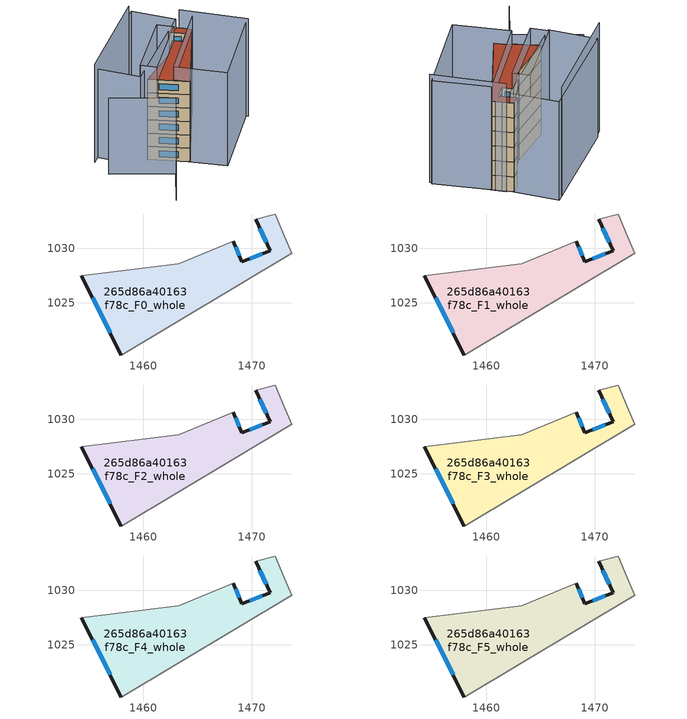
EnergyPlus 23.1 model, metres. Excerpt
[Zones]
265d86a40163f78c_F0_whole
 floor ground (EU_floor_Construction): 1472.19,1033.17 1472.99,1031.17 1473.69,1029.57 1457.98,1020.17 1454.28,1027.47 1463.29,1028.57 1468.29,1030.67 1469.09,1028.77 1471.69,1029.77 1470.39,1032.67 z0
 wall outside (EU_wall_Construction): 1470.39,1032.67 1471.69,1029.77 1469.09,1028.77 1468.29,1030.67 / 1454.28,1027.47 1457.98,1020.17 z0:3
 wall adiabatic (EU_wall_Construction): 1468.29,1030.67 1463.29,1028.57 1454.28,1027.47 / 1457.98,1020.17 1473.69,1029.57 1472.99,1031.17 1472.19,1033.17 1470.39,1032.67 z0:3
 window (EU_Window_Construction): 1468.87,1029.3 1468.52,1030.14 / 1470.96,1029.49 1469.82,1029.05 / 1470.76,1031.86 1471.33,1030.58 / 1455.32,1025.43 1456.94,1022.21 z0.84:2.16
265d86a40163f78c_F1_whole
 floor to 265d86a40163f78c_F0_whole (EU_floor_Construction): 1472.19,1033.17 1472.99,1031.17 1473.69,1029.57 1457.98,1020.17 1454.28,1027.47 1463.29,1028.57 1468.29,1030.67 1469.09,1028.77 1471.69,1029.77 1470.39,1032.67 z3
 wall outside (EU_wall_Construction): 1470.39,1032.67 1471.69,1029.77 1469.09,1028.77 1468.29,1030.67 / 1454.28,1027.47 1457.98,1020.17 z3:6
 wall adiabatic (EU_wall_Construction): 1468.29,1030.67 1463.29,1028.57 1454.28,1027.47 / 1457.98,1020.17 1473.69,1029.57 1472.99,1031.17 1472.19,1033.17 1470.39,1032.67 z3:6
 window (EU_Window_Construction): 1468.87,1029.3 1468.52,1030.14 / 1470.96,1029.49 1469.82,1029.05 / 1470.76,1031.86 1471.33,1030.58 / 1455.32,1025.43 1456.94,1022.21 z3.84:5.16
265d86a40163f78c_F2_whole
 floor to 265d86a40163f78c_F1_whole (EU_floor_Construction): 1472.19,1033.17 1472.99,1031.17 1473.69,1029.57 1457.98,1020.17 1454.28,1027.47 1463.29,1028.57 1468.29,1030.67 1469.09,1028.77 1471.69,1029.77 1470.39,1032.67 z6
 wall outside (EU_wall_Construction): 1470.39,1032.67 1471.69,1029.77 1469.09,1028.77 1468.29,1030.67 / 1454.28,1027.47 1457.98,1020.17 z6:9
 wall adiabatic (EU_wall_Construction): 1468.29,1030.67 1463.29,1028.57 1454.28,1027.47 / 1457.98,1020.17 1473.69,1029.57 1472.99,1031.17 1472.19,1033.17 1470.39,1032.67 z6:9
 window (EU_Window_Construction): 1468.87,1029.3 1468.52,1030.14 / 1470.96,1029.49 1469.82,1029.05 / 1470.76,1031.86 1471.33,1030.58 / 1455.32,1025.43 1456.94,1022.21 z6.84:8.16
265d86a40163f78c_F3_whole
 floor to 265d86a40163f78c_F2_whole (EU_floor_Construction): 1472.19,1033.17 1472.99,1031.17 1473.69,1029.57 1457.98,1020.17 1454.28,1027.47 1463.29,1028.57 1468.29,1030.67 1469.09,1028.77 1471.69,1029.77 1470.39,1032.67 z9
 wall outside (EU_wall_Construction): 1470.39,1032.67 1471.69,1029.77 1469.09,1028.77 1468.29,1030.67 / 1454.28,1027.47 1457.98,1020.17 z9:12
 wall adiabatic (EU_wall_Construction): 1468.29,1030.67 1463.29,1028.57 1454.28,1027.47 / 1457.98,1020.17 1473.69,1029.57 1472.99,1031.17 1472.19,1033.17 1470.39,1032.67 z9:12
 window (EU_Window_Construction): 1468.87,1029.3 1468.52,1030.14 / 1470.96,1029.49 1469.82,1029.05 / 1470.76,1031.86 1471.33,1030.58 / 1455.32,1025.43 1456.94,1022.21 z9.84:11.16
265d86a40163f78c_F4_whole
 floor to 265d86a40163f78c_F3_whole (EU_floor_Construction): 1472.19,1033.17 1472.99,1031.17 1473.69,1029.57 1457.98,1020.17 1454.28,1027.47 1463.29,1028.57 1468.29,1030.67 1469.09,1028.77 1471.69,1029.77 1470.39,1032.67 z12
 wall outside (EU_wall_Construction): 1470.39,1032.67 1471.69,1029.77 1469.09,1028.77 1468.29,1030.67 / 1454.28,1027.47 1457.98,1020.17 z12:15
 wall adiabatic (EU_wall_Construction): 1468.29,1030.67 1463.29,1028.57 1454.28,1027.47 / 1457.98,1020.17 1473.69,1029.57 1472.99,1031.17 1472.19,1033.17 1470.39,1032.67 z12:15
 window (EU_Window_Construction): 1468.87,1029.3 1468.52,1030.14 / 1470.96,1029.49 1469.82,1029.05 / 1470.76,1031.86 1471.33,1030.58 / 1455.32,1025.43 1456.94,1022.21 z12.84:14.16
265d86a40163f78c_F5_whole
 floor to 265d86a40163f78c_F4_whole (EU_floor_Construction): 1472.19,1033.17 1472.99,1031.17 1473.69,1029.57 1457.98,1020.17 1454.28,1027.47 1463.29,1028.57 1468.29,1030.67 1469.09,1028.77 1471.69,1029.77 1470.39,1032.67 z15
 wall outside (EU_wall_Construction): 1470.39,1032.67 1471.69,1029.77 1469.09,1028.77 1468.29,1030.67 / 1454.28,1027.47 1457.98,1020.17 z15:18
 wall adiabatic (EU_wall_Construction): 1468.29,1030.67 1463.29,1028.57 1454.28,1027.47 / 1457.98,1020.17 1473.69,1029.57 1472.99,1031.17 1472.19,1033.17 1470.39,1032.67 z15:18
 window (EU_Window_Construction): 1468.87,1029.3 1468.52,1030.14 / 1470.96,1029.49 1469.82,1029.05 / 1470.76,1031.86 1471.33,1030.58 / 1455.32,1025.43 1456.94,1022.21 z15.84:17.16
 roof outside (EU_roof_Construction): 1473.69,1029.57 1472.99,1031.17 1472.19,1033.17 1470.39,1032.67 1471.69,1029.77 1469.09,1028.77 1468.29,1030.67 1463.29,1028.57 1454.28,1027.47 1457.98,1020.17 z18
shading: 1473.69,1029.57 1477.39,1019.86 / 1477.39,1019.86 1460.54,1013.44 / 1460.54,1013.44 1456.84,1023.15 / 1456.84,1023.15 1473.69,1029.57 z0:20.9; 1446.18,1030.98 1452.98,1020.34 / 1452.98,1020.34 1445.28,1015.41 z0:17; 1477.18,1019.33 1472.88,1031.97 z0:21.9; 1453.68,1028.67 1467.3,1033.48 / 1467.3,1033.48 1468.4,1030.37 / 1468.4,1030.37 1454.77,1025.57 / 1454.77,1025.57 1453.68,1028.67 z0:21.1; 1449.88,1036.08 1470.3,1041.02 / 1470.3,1041.02 1472.38,1032.39 / 1472.38,1032.39 1451.97,1027.46 / 1451.97,1027.46 1449.88,1036.08 z0:19.9; 1468.89,1040.68 1448.31,1035.38 z0:22
[Building]
EU S2 Campaign: North Axis=0; Terrain=City; Solar Distribution=FullExterior
[Site:Location]
Lyon-Bron: Latitude=45.75; Longitude=5; Time Zone=1; Elevation=198
[SizingPeriod:WeatherFileDays]
AnnualSizingPeriod: Begin Month=1; Begin Day of Month=1; End Month=12; End Day of Month=31; Day of Week for Start Day=Monday; Use Weather File Daylight Saving Period=No; Use Weather File Rain and Snow Indicators=No
[MATERIAL]
EU_InternalMass_Material: Roughness=MediumRough; Thickness=0.1; Conductivity=1; Density=1800; Specific Heat=900; Thermal Absorptance=0.9; Solar Absorptance=0.7; Visible Absorptance=0.7
[MATERIAL:NOMASS] Roughness=MediumRough; Thermal Absorptance=0.9; Solar Absorptance=0.7; Visible Absorptance=0.7
Name | Thermal Resistance
EU_wall_NoMass | 0.776494
EU_roof_NoMass | 0.486893
EU_floor_NoMass | 0.421597
[WINDOWMATERIAL:SIMPLEGLAZINGSYSTEM]
EU_Window_SimpleGlazing: UFactor=4.24961; Solar Heat Gain Coefficient=0.83; Visible Transmittance=0.83
[CONSTRUCTION]
EU_wall_Construction: EU_wall_NoMass
EU_roof_Construction: EU_roof_NoMass
EU_floor_Construction: EU_floor_NoMass
EU_Window_Construction: EU_Window_SimpleGlazing
EU_InternalMass_Construction: EU_InternalMass_Material
[ZONE] Type=1; Multiplier=1; Ceiling Height=autocalculate; Floor Area=autocalculate; Part of Total Floor Area=Yes
Name | Volume
265d86a40163f78c_F0_whole | 262.085
265d86a40163f78c_F1_whole; 265d86a40163f78c_F2_whole; 265d86a40163f78c_F3_whole; 265d86a40163f78c_F4_whole; 265d86a40163f78c_F5_whole | 262.082
[INTERNALMASS] Construction=EU_InternalMass_Construction; Surface Area=87.364
Name | Zone or ZoneList
265d86a40163f78c_F0_whole_EU_InternalMass | 265d86a40163f78c_F0_whole
265d86a40163f78c_F1_whole_EU_InternalMass | 265d86a40163f78c_F1_whole
265d86a40163f78c_F2_whole_EU_InternalMass | 265d86a40163f78c_F2_whole
265d86a40163f78c_F3_whole_EU_InternalMass | 265d86a40163f78c_F3_whole
265d86a40163f78c_F4_whole_EU_InternalMass | 265d86a40163f78c_F4_whole
265d86a40163f78c_F5_whole_EU_InternalMass | 265d86a40163f78c_F5_whole
[OTHEREQUIPMENT] Fuel Type=Electricity; Design Level Calculation Method=Watts/Area; Power per Zone Floor Area=1; Fraction Latent=0; Fraction Radiant=0; Fraction Lost=0; Carbon Dioxide Generation Rate=0; EndUse Subcategory=EU_Step8_InternalGains
Name | Zone or ZoneList or Space or SpaceList | Schedule
EU_Step8_InternalGain_265d86a40163f78c_F0_whole_f000 | 265d86a40163f78c_F0_whole | EU_Step8_GainSchedule_265d86a40163f78c_F0_whole_f000
EU_Step8_InternalGain_265d86a40163f78c_F1_whole_f000 | 265d86a40163f78c_F1_whole | EU_Step8_GainSchedule_265d86a40163f78c_F1_whole_f000
EU_Step8_InternalGain_265d86a40163f78c_F2_whole_f000 | 265d86a40163f78c_F2_whole | EU_Step8_GainSchedule_265d86a40163f78c_F2_whole_f000
EU_Step8_InternalGain_265d86a40163f78c_F3_whole_f000 | 265d86a40163f78c_F3_whole | EU_Step8_GainSchedule_265d86a40163f78c_F3_whole_f000
EU_Step8_InternalGain_265d86a40163f78c_F4_whole_f000 | 265d86a40163f78c_F4_whole | EU_Step8_GainSchedule_265d86a40163f78c_F4_whole_f000
EU_Step8_InternalGain_265d86a40163f78c_F5_whole_f000 | 265d86a40163f78c_F5_whole | EU_Step8_GainSchedule_265d86a40163f78c_F5_whole_f000
[ZONEVENTILATION:DESIGNFLOWRATE] Schedule=EU_AlwaysOn; Design Flow Rate Calculation Method=AirChanges/Hour; Air Changes per Hour=0.693814; Ventilation Type=Natural; Fan Pressure Rise=0; Fan Total Efficiency=1; Constant Term Coefficient=1; Temperature Term Coefficient=0; Velocity Term Coefficient=0; Velocity Squared Term Coefficient=0; Minimum Indoor Temperature=-100; Maximum Indoor Temperature=100; Delta Temperature=-100; Minimum Outdoor Temperature=-100; Maximum Outdoor Temperature=100; Maximum Wind Speed=40
Name | Zone or ZoneList or Space or SpaceList
EU_ConstantAir_265d86a40163f78c_F0_whole | 265d86a40163f78c_F0_whole
EU_ConstantAir_265d86a40163f78c_F1_whole | 265d86a40163f78c_F1_whole
EU_ConstantAir_265d86a40163f78c_F2_whole | 265d86a40163f78c_F2_whole
EU_ConstantAir_265d86a40163f78c_F3_whole | 265d86a40163f78c_F3_whole
EU_ConstantAir_265d86a40163f78c_F4_whole | 265d86a40163f78c_F4_whole
EU_ConstantAir_265d86a40163f78c_F5_whole | 265d86a40163f78c_F5_whole
[HVACTEMPLATE:THERMOSTAT] Constant Heating Setpoint=20; Constant Cooling Setpoint=50
EU_HeatOnly_265d86a40163f78c_F0_whole; EU_HeatOnly_265d86a40163f78c_F1_whole; EU_HeatOnly_265d86a40163f78c_F2_whole; EU_HeatOnly_265d86a40163f78c_F3_whole; EU_HeatOnly_265d86a40163f78c_F4_whole; EU_HeatOnly_265d86a40163f78c_F5_whole
[HVACTEMPLATE:ZONE:IDEALLOADSAIRSYSTEM] System Availability Schedule=EU_AlwaysOn; Maximum Heating Supply Air Temperature=50; Minimum Cooling Supply Air Temperature=13; Maximum Heating Supply Air Humidity Ratio=0.0156; Minimum Cooling Supply Air Humidity Ratio=0.0077; Heating Limit=NoLimit; Cooling Limit=NoLimit; Heating Availability Schedule=EU_AlwaysOn; Cooling Availability Schedule=EU_CoolingOff; Dehumidification Control Type=ConstantSensibleHeatRatio; Cooling Sensible Heat Ratio=0.7; Dehumidification Setpoint=60; Humidification Control Type=None; Humidification Setpoint=30; Outdoor Air Method=None; Outdoor Air Flow Rate per Person=0.00944; Outdoor Air Flow Rate per Zone Floor Area=0; Outdoor Air Flow Rate per Zone=0; Demand Controlled Ventilation Type=None; Outdoor Air Economizer Type=NoEconomizer; Heat Recovery Type=None; Sensible Heat Recovery Effectiveness=0.7; Latent Heat Recovery Effectiveness=0.65
Name | Template Thermostat
265d86a40163f78c_F0_whole | EU_HeatOnly_265d86a40163f78c_F0_whole
265d86a40163f78c_F1_whole | EU_HeatOnly_265d86a40163f78c_F1_whole
265d86a40163f78c_F2_whole | EU_HeatOnly_265d86a40163f78c_F2_whole
265d86a40163f78c_F3_whole | EU_HeatOnly_265d86a40163f78c_F3_whole
265d86a40163f78c_F4_whole | EU_HeatOnly_265d86a40163f78c_F4_whole
265d86a40163f78c_F5_whole | EU_HeatOnly_265d86a40163f78c_F5_whole
[SIZING:ZONE] Zone Cooling Design Supply Air Temperature Input Method=SupplyAirTemperature; Zone Cooling Design Supply Air Temperature=13; Zone Heating Design Supply Air Temperature Input Method=SupplyAirTemperature; Zone Heating Design Supply Air Temperature=50; Zone Cooling Design Supply Air Humidity Ratio=0.008; Zone Heating Design Supply Air Humidity Ratio=0.008; Cooling Design Air Flow Method=DesignDay; Cooling Design Air Flow Rate=0; Cooling Minimum Air Flow per Zone Floor Area=0.000762; Cooling Minimum Air Flow=0; Cooling Minimum Air Flow Fraction=0.2; Heating Design Air Flow Method=DesignDay; Heating Design Air Flow Rate=0; Heating Maximum Air Flow per Zone Floor Area=0.002032; Heating Maximum Air Flow=0.141576; Heating Maximum Air Flow Fraction=0.3; Account for Dedicated Outdoor Air System=No; Dedicated Outdoor Air System Control Strategy=NeutralSupplyAir; Dedicated Outdoor Air Low Setpoint Temperature for Design=autosize; Dedicated Outdoor Air High Setpoint Temperature for Design=autosize; Zone Load Sizing Method=Sensible Load Only No Latent Load; Zone Latent Cooling Design Supply Air Humidity Ratio Input Method=HumidityRatioDifference; Zone Cooling Design Supply Air Humidity Ratio Difference=0.005; Zone Latent Heating Design Supply Air Humidity Ratio Input Method=HumidityRatioDifference; Zone Humidification Design Supply Air Humidity Ratio Difference=0.005
265d86a40163f78c_F0_whole; 265d86a40163f78c_F1_whole; 265d86a40163f78c_F2_whole; 265d86a40163f78c_F3_whole; 265d86a40163f78c_F4_whole; 265d86a40163f78c_F5_whole
[SCHEDULE:CONSTANT]
Name | Hourly Value
EU_AlwaysOn | 1
EU_CoolingOff | 0
[SCHEDULE:FILE] Column Number=1; Rows to Skip at Top=0; Number of Hours of Data=8760; Column Separator=Comma; Interpolate to Timestep=No; Minutes per Item=60; Adjust Schedule for Daylight Savings=Yes
Name | File
EU_Step8_GainSchedule_265d86a40163f78c_F0_whole_f000 | ../../schedules/265d86a40163f78c/265d86a40163f78c_F0_whole_f000_gain.csv
EU_Step8_GainSchedule_265d86a40163f78c_F1_whole_f000 | ../../schedules/265d86a40163f78c/265d86a40163f78c_F1_whole_f000_gain.csv
EU_Step8_GainSchedule_265d86a40163f78c_F2_whole_f000 | ../../schedules/265d86a40163f78c/265d86a40163f78c_F2_whole_f000_gain.csv
EU_Step8_GainSchedule_265d86a40163f78c_F3_whole_f000 | ../../schedules/265d86a40163f78c/265d86a40163f78c_F3_whole_f000_gain.csv
EU_Step8_GainSchedule_265d86a40163f78c_F4_whole_f000 | ../../schedules/265d86a40163f78c/265d86a40163f78c_F4_whole_f000_gain.csv
EU_Step8_GainSchedule_265d86a40163f78c_F5_whole_f000 | ../../schedules/265d86a40163f78c/265d86a40163f78c_F5_whole_f000_gain.csv
